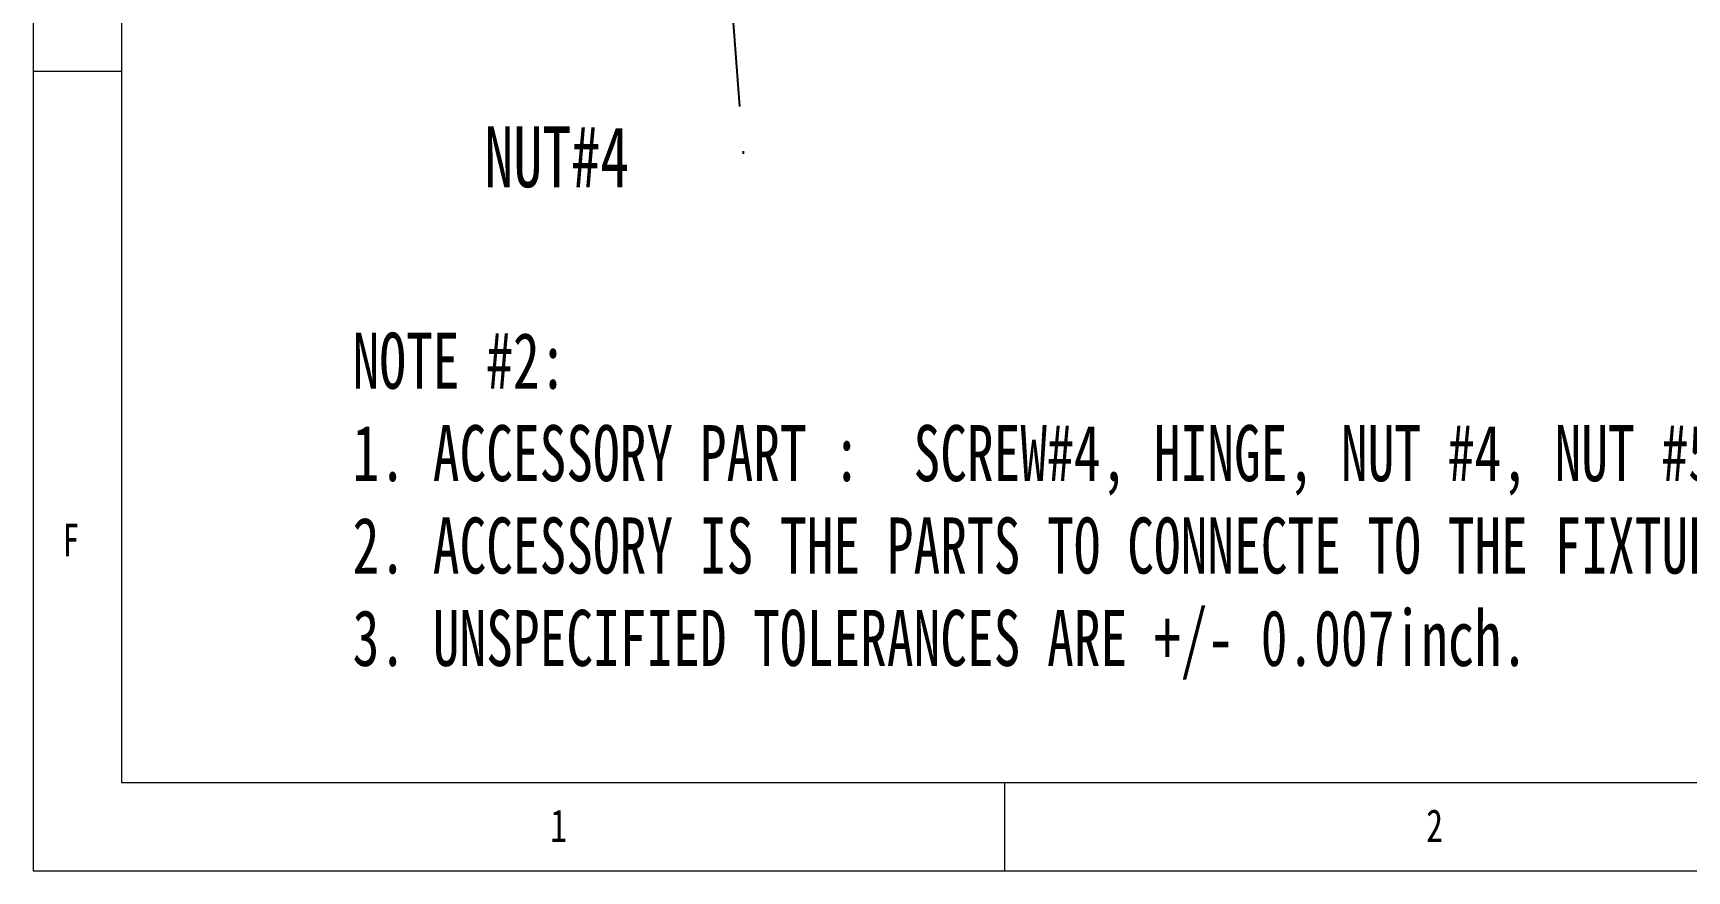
# Paper-space layout '시트1-ENG' of a CAD drawing. Header units: inches. Extents: x 0.2 to 16.3, y 0.2 to 11.5.
# Drawn here: x 0.197 to 3.883, y 0.197 to 2.065 of the extents above; entities that cross this region are included whole.
import ezdxf

# ---------------------------------------------------------------- set-up
doc = ezdxf.new("R2010")
doc.units = ezdxf.units.IN
doc.header["$MEASUREMENT"] = 0
doc.linetypes.add('CENTERX2', pattern=[0.8, 0.5, -0.1, 0.1, -0.1])
doc.layers.add('CENTER_LINE', color=7, linetype='CENTERX2')
doc.styles.add('SLDTEXTSTYLE0', font='TXT', dxfattribs={"width": 0.7})
doc.styles.add('SLDTEXTSTYLE2', font='TXT', dxfattribs={"width": 0.75})
doc.dimstyles.new('SLDDIMSTYLE9', dxfattribs={"dimtxt": 0.18, "dimasz": 0.13, "dimexe": 0, "dimexo": 0.0625, "dimgap": 0, "dimtad": 0, "dimtih": 1, "dimtoh": 1, "dimdec": 0, "dimrnd": 1e-09, "dimzin": 0, "dimdsep": 46, "dimtxsty": 'Standard', "dimsah": 1, "dimcen": 0.09, "dimadec": 0, "dimazin": 0, "dimtfac": 0.13, "dimtdec": 0, "dimtofl": 0, "dimtmove": 0, "dimatfit": 3, "dimfxl": 1, "dimfrac": 2, "dimtolj": 1, "dimtzin": 0, "dimarcsym": 0})

# ---------------------------------------------------------------- blocks, each defined once
blk = doc.blocks.new('SW_NOTE_0_11')
at = {"layer": 'CENTER_LINE', "color": 0, "char_height": 0.125, "attachment_point": 1, "style": 'SLDTEXTSTYLE0'}
for s, insert in [('NOTE #2:', (0, 0.1611)), ('1. ACCESSORY PART :  SCREW#4, HINGE, NUT #4, NUT #5, ROD END TIP SUS.', (0, -0.0449)), ('2. ACCESSORY IS THE PARTS TO CONNECTE TO THE FIXTURE.', (0, -0.2509)), ('3. UNSPECIFIED TOLERANCES ARE +/- 0.007inch.', (0, -0.457))]:
    blk.add_mtext(s, dxfattribs=dict(at, insert=insert))
blk = doc.blocks.new('SW_NOTE_0_20')
at = {"layer": 'CENTER_LINE', "color": 0, "insert": (-0.5769, 0.0612), "char_height": 0.13542, "attachment_point": 1, "style": 'SLDTEXTSTYLE0'}
blk.add_mtext('NUT#4', dxfattribs=at)

psp = doc.layouts.new('시트1-ENG')

# ---------------------------------------------------------------- linework, layer by layer
at = {"color": 7, "linetype": 'Continuous', "lineweight": 18}
for p, q in [((0.1969, 11.4961), (0.1969, 0.1969)), ((0.3937, 11.2992), (0.3937, 0.3937)), ((0.3937, 1.9792), (0.1969, 1.9792)), ((0.3937, 0.3937), (16.1516, 0.3937)), ((2.3622, 0.1969), (2.3622, 0.3937)), ((0.1969, 0.1969), (16.3386, 0.1969))]:
    psp.add_line(p, q, dxfattribs=at)

# ---------------------------------------------------------------- block references
at = {"layer": 'CENTER_LINE'}
for name, p in [('SW_NOTE_0_20', (1.7796, 1.7954)), ('SW_NOTE_0_11', (0.909, 1.2358))]:
    psp.add_blockref(name, p, dxfattribs=at)

# ---------------------------------------------------------------- texts
at = {"color": 7, "linetype": 'Continuous', "lineweight": 0, "char_height": 0.0729, "attachment_point": 1, "style": 'SLDTEXTSTYLE2'}
for s, insert in [('F', (0.2625, 0.9712)), ('1', (1.3495, 0.3344)), ('2', (3.3016, 0.3344))]:
    psp.add_mtext(s, dxfattribs=dict(at, insert=insert))

# ---------------------------------------------------------------- leaders
at = {"layer": 'CENTER_LINE'}
psp.add_leader([(1.6707, 3.1976), (1.7796, 1.7954)], dimstyle='SLDDIMSTYLE9', dxfattribs=at)

doc.saveas('drawing.dxf')
